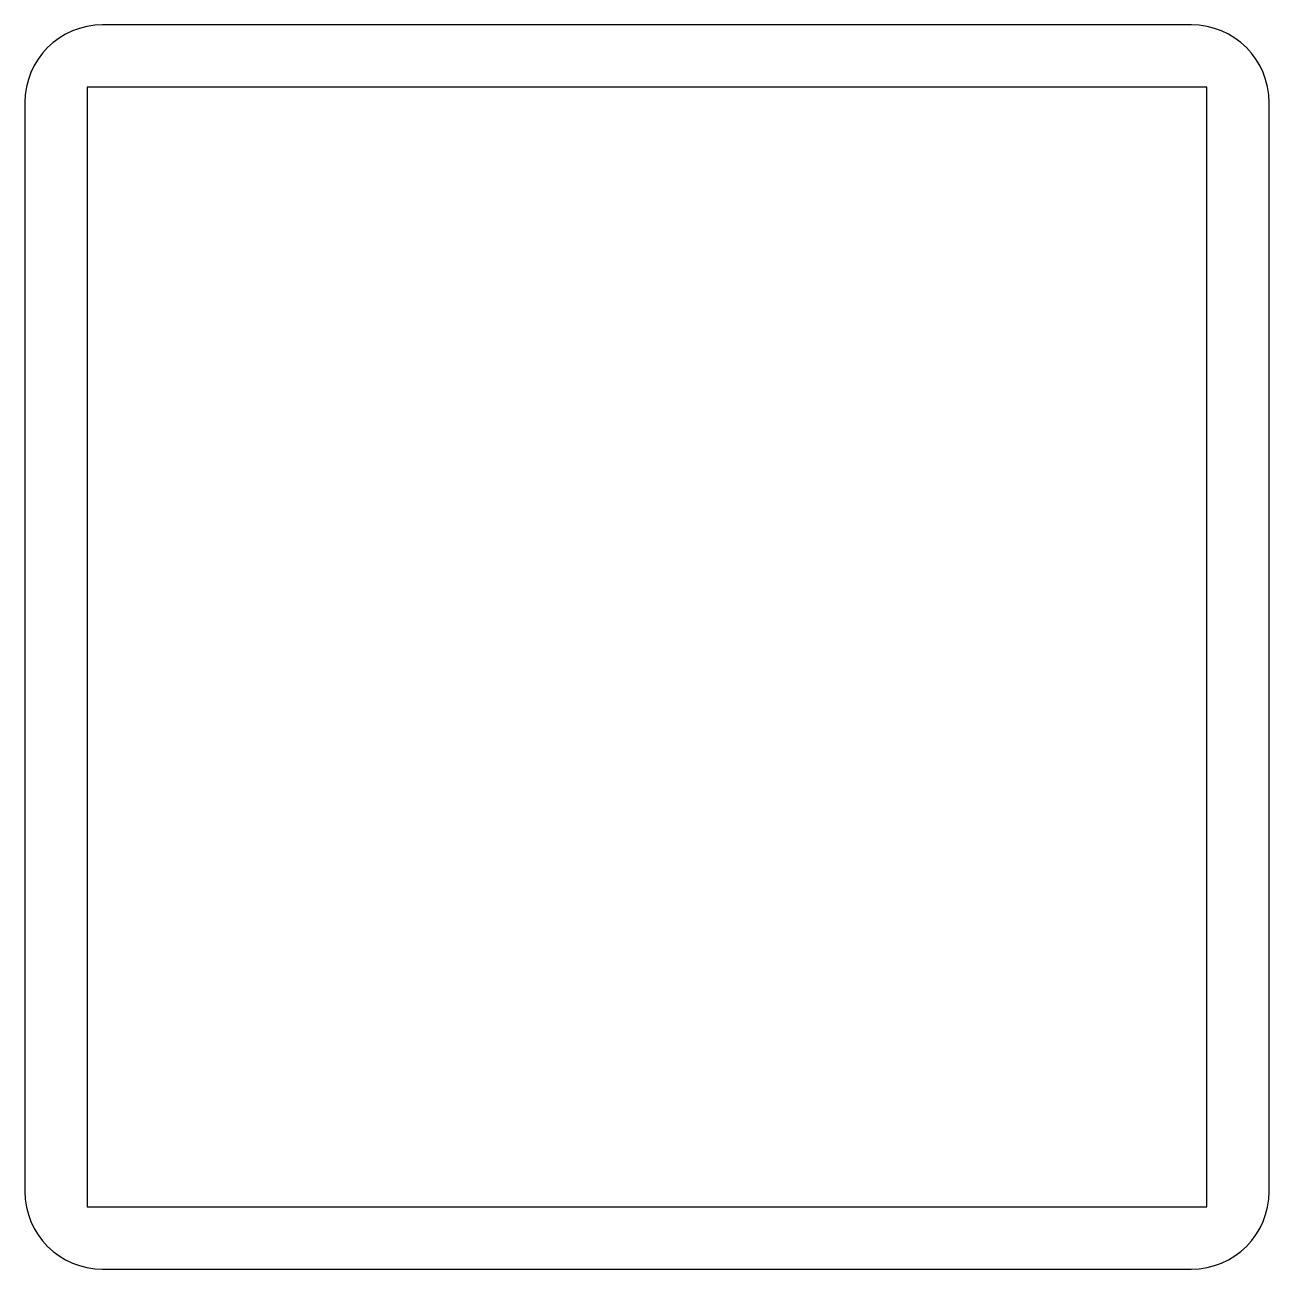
# Model space of a CAD drawing. Extents: x -20 to 20, y 0 to 40.
import ezdxf

# ---------------------------------------------------------------- set-up
doc = ezdxf.new("R2010")
doc.units = 0

msp = doc.modelspace()

# ---------------------------------------------------------------- linework, layer by layer
for p, q in [((17.5, 40), (-17.5, 40)), ((18, 38), (-18, 38)), ((-18, 38), (-18, 2)), ((18, 2), (18, 38)), ((-20, 37.5), (-20, 2.5)), ((20, 2.5), (20, 37.5)), ((-18, 2), (18, 2)), ((-17.5, 0), (17.5, 0))]:
    msp.add_line(p, q)
for centre, start, end in [((-17.5, 37.5), 90, 180), ((17.5, 37.5), 0, 90), ((-17.5, 2.5), 180, 270), ((17.5, 2.5), 270, 0)]:
    msp.add_arc(centre, 2.5, start, end)

doc.saveas('drawing.dxf')
